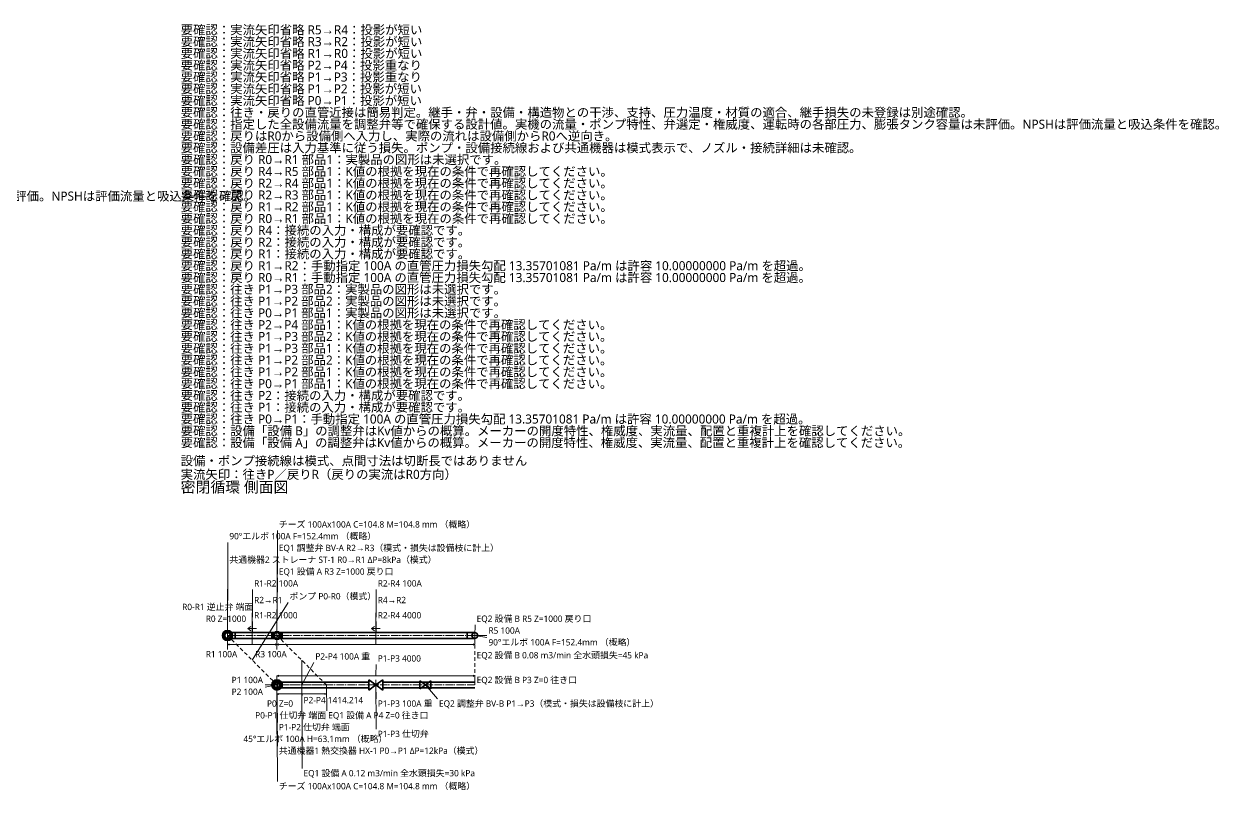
# Model space of a CAD drawing. Header units: millimetres. Extents: x 0 to 60887, y 45 to 15542.
# Drawn here: x 36722 to 60887, y 45 to 15542 of the extents above; entities that cross this region are included whole.
import ezdxf

# ---------------------------------------------------------------- set-up
doc = ezdxf.new("R2010")
doc.units = ezdxf.units.MM
doc.header["$LTSCALE"] = 12.2328
doc.linetypes.add('CENTER_JIS', pattern=[18, 12, -2.5, 1, -2.5])
doc.linetypes.add('EQUIPMENT_DASH', pattern=[10, 6, -4])
for name, color, linetype, lineweight in [('ANNOTATION', 7, 'CONTINUOUS', 18), ('CENTER', 7, 'CENTER_JIS', 18), ('DEVICE_SYMBOL', 7, 'CONTINUOUS', 35), ('DIMENSIONS', 7, 'CONTINUOUS', 18), ('ELEVATION_LABEL', 7, 'CONTINUOUS', 18), ('EQUIPMENT_LABEL', 7, 'CONTINUOUS', 18), ('EQUIPMENT_LINK', 7, 'EQUIPMENT_DASH', 18), ('FITTINGS', 7, 'CONTINUOUS', 35), ('FLOW_RETURN', 7, 'CONTINUOUS', 18), ('FLOW_TAG', 7, 'CONTINUOUS', 18), ('LABELS', 7, 'CONTINUOUS', 18), ('PIPE_OUTLINE', 7, 'CONTINUOUS', 35), ('PIPE_TAG', 7, 'CONTINUOUS', 18), ('VALVE_LABEL', 7, 'CONTINUOUS', 18), ('VALVE_SYMBOL', 7, 'CONTINUOUS', 35), ('WELD_END', 7, 'CONTINUOUS', 35)]:
    doc.layers.add(name, color=color, linetype=linetype, lineweight=lineweight)
doc.styles.add('JAPANESE', font='YuGothM.ttc')

msp = doc.modelspace()

# ---------------------------------------------------------------- linework, layer by layer
at = {"layer": 'ANNOTATION'}
for p, q in [((41839, 3172), (41847, 5294)), ((40839, 3172), (40847, 5055)), ((41839, 3172), (41847, 4817)), ((40839, 3172), (40847, 4578)), ((41839, 3172), (41847, 4340)), ((41339, 3172), (41347, 4101)), ((43839, 3172), (43847, 4101)), ((41339, 2672), (42062, 3840)), ((41339, 3311), (41347, 3763)), ((43839, 3311), (43847, 3763)), ((40839, 3172), (40839, 3624)), ((40839, 3172), (40839, 3385)), ((41339, 3003), (41347, 3455)), ((43839, 3003), (43847, 3455)), ((45839, 3172), (45847, 3385)), ((40839, 3172), (40839, 2889)), ((41839, 3172), (41839, 2889)), ((45839, 3172), (46085, 3172)), ((45839, 3172), (46085, 3128)), ((42339, 2672), (42347, 481)), ((42339, 2172), (42585, 2624)), ((43839, 2369), (43847, 2582)), ((43839, 2274), (43847, 1276)), ((41839, 2172), (41599, 2172)), ((41839, 2172), (41599, 2128)), ((41839, 2172), (41839, 1651)), ((41839, 2172), (41847, 1412)), ((41839, 2172), (41839, 1173)), ((41839, 2172), (41847, 219)), ((41839, 2172), (41839, 1889)), ((41839, 2172), (41847, 935)), ((42339, 2003), (42347, 1959)), ((42839, 2172), (42847, 1651)), ((43839, 2172), (43847, 1889)), ((44839, 2172), (45085, 1889))]:
    msp.add_line(p, q, dxfattribs=at)
at = {"layer": 'CENTER'}
for p, q in [((40992, 3172), (41734, 3172)), ((41839, 3172), (41734, 3172)), ((41839, 3172), (41944, 3172)), ((41944, 3172), (45687, 3172)), ((41839, 2172), (41944, 2172)), ((41884, 2172), (42839, 2172)), ((41944, 2172), (45839, 2172))]:
    msp.add_line(p, q, dxfattribs=at)
at = {"layer": 'CENTER', "flags": 128}
for points in [[(40839, 3172), (40839, 3172), (40839, 3172), (40839, 3172), (40840, 3172), (40840, 3172), (40840, 3172), (40840, 3172), (40841, 3172), (40841, 3172), (40841, 3172), (40842, 3172), (40842, 3172), (40843, 3172), (40843, 3172), (40844, 3172), (40844, 3172), (40845, 3172), (40846, 3172), (40847, 3172), (40847, 3172), (40848, 3172), (40849, 3172), (40850, 3172), (40851, 3172), (40852, 3172), (40853, 3172), (40854, 3172), (40855, 3172), (40856, 3172), (40857, 3172), (40858, 3172), (40860, 3172), (40861, 3172), (40862, 3172), (40864, 3172), (40865, 3172), (40866, 3172), (40868, 3172), (40869, 3172), (40871, 3172), (40872, 3172), (40874, 3172), (40875, 3172), (40877, 3172), (40879, 3172), (40880, 3172), (40882, 3172), (40884, 3172), (40886, 3172), (40887, 3172), (40889, 3172), (40891, 3172), (40893, 3172), (40895, 3172), (40897, 3172), (40899, 3172), (40901, 3172), (40903, 3172), (40905, 3172), (40907, 3172), (40909, 3172), (40911, 3172), (40913, 3172), (40915, 3172), (40918, 3172), (40920, 3172), (40922, 3172), (40924, 3172), (40927, 3172), (40929, 3172), (40931, 3172), (40933, 3172), (40936, 3172), (40938, 3172), (40940, 3172), (40943, 3172), (40945, 3172), (40947, 3172), (40950, 3172), (40952, 3172), (40955, 3172), (40957, 3172), (40960, 3172), (40962, 3172), (40964, 3172), (40967, 3172), (40969, 3172), (40972, 3172), (40974, 3172), (40977, 3172), (40979, 3172), (40982, 3172), (40984, 3172), (40987, 3172), (40989, 3172), (40992, 3172)], [(45687, 3172), (45689, 3172), (45692, 3172), (45694, 3172), (45697, 3172), (45699, 3172), (45702, 3172), (45704, 3172), (45707, 3172), (45709, 3172), (45712, 3172), (45714, 3172), (45717, 3172), (45719, 3172), (45721, 3172), (45724, 3172), (45726, 3172), (45729, 3172), (45731, 3172), (45733, 3172), (45736, 3172), (45738, 3172), (45741, 3172), (45743, 3172), (45745, 3172), (45747, 3172), (45750, 3172), (45752, 3172), (45754, 3172), (45757, 3172), (45759, 3172), (45761, 3172), (45763, 3172), (45765, 3172), (45767, 3172), (45769, 3172), (45772, 3172), (45774, 3172), (45776, 3172), (45778, 3172), (45780, 3172), (45782, 3172), (45784, 3172), (45785, 3172), (45787, 3172), (45789, 3172), (45791, 3172), (45793, 3172), (45795, 3172), (45796, 3172), (45798, 3172), (45800, 3172), (45801, 3172), (45803, 3172), (45805, 3172), (45806, 3172), (45808, 3172), (45809, 3172), (45811, 3172), (45812, 3172), (45814, 3172), (45815, 3172), (45816, 3172), (45818, 3172), (45819, 3172), (45820, 3172), (45821, 3172), (45822, 3172), (45824, 3172), (45825, 3172), (45826, 3172), (45827, 3172), (45828, 3172), (45829, 3172), (45830, 3172), (45830, 3172), (45831, 3172), (45832, 3172), (45833, 3172), (45833, 3172), (45834, 3172), (45835, 3172), (45835, 3172), (45836, 3172), (45836, 3172), (45837, 3172), (45837, 3172), (45838, 3172), (45838, 3172), (45838, 3172), (45839, 3172), (45839, 3172), (45839, 3172), (45839, 3172), (45839, 3172), (45839, 3172), (45839, 3172)], [(41839, 2172), (41839, 2172), (41839, 2172), (41839, 2172), (41839, 2172), (41839, 2172), (41839, 2172), (41840, 2172), (41840, 2172), (41840, 2172), (41840, 2172), (41840, 2172), (41840, 2172), (41840, 2172), (41840, 2172), (41840, 2172), (41841, 2172), (41841, 2172), (41841, 2172), (41841, 2172), (41841, 2172), (41842, 2172), (41842, 2172), (41842, 2172), (41842, 2172), (41842, 2172), (41843, 2172), (41843, 2172), (41843, 2172), (41844, 2172), (41844, 2172), (41844, 2172), (41844, 2172), (41845, 2172), (41845, 2172), (41845, 2172), (41846, 2172), (41846, 2172), (41847, 2172), (41847, 2172), (41847, 2172), (41848, 2172), (41848, 2172), (41849, 2172), (41849, 2172), (41849, 2172), (41850, 2172), (41850, 2172), (41851, 2172), (41851, 2172), (41852, 2172), (41852, 2172), (41853, 2172), (41853, 2172), (41854, 2172), (41854, 2172), (41855, 2172), (41856, 2172), (41856, 2172), (41857, 2172), (41857, 2172), (41858, 2172), (41858, 2172), (41859, 2172), (41860, 2172), (41860, 2172), (41861, 2172), (41862, 2172), (41862, 2172), (41863, 2172), (41864, 2172), (41864, 2172), (41865, 2172), (41866, 2172), (41866, 2172), (41867, 2172), (41868, 2172), (41869, 2172), (41869, 2172), (41870, 2172), (41871, 2172), (41872, 2172), (41872, 2172), (41873, 2172), (41874, 2172), (41875, 2172), (41875, 2172), (41876, 2172), (41877, 2172), (41878, 2172), (41879, 2172), (41880, 2172), (41880, 2172), (41881, 2172), (41882, 2172), (41883, 2172), (41884, 2172)]]:
    msp.add_lwpolyline(points, dxfattribs=at)
at = {"layer": 'DEVICE_SYMBOL'}
for centre in [(40839, 3172), (41839, 2172)]:
    msp.add_circle(centre, 85.7, dxfattribs=at)
at = {"layer": 'DIMENSIONS'}
for p, q in [((40839, 3172), (40839, 2989)), ((41839, 3172), (41839, 2989)), ((41839, 3172), (41839, 2989)), ((45839, 3172), (45839, 2989)), ((40839, 2989), (40874, 3001)), ((40839, 2989), (41839, 2989)), ((40839, 2989), (40874, 2976)), ((41839, 2989), (41804, 3001)), ((41839, 2989), (41804, 2976)), ((41839, 2989), (41874, 3001)), ((41839, 2989), (45839, 2989)), ((41839, 2989), (41874, 2976)), ((45839, 2989), (45804, 3001)), ((45839, 2989), (45804, 2976)), ((41839, 2355), (41874, 2367)), ((41839, 2172), (41839, 2355)), ((41839, 2355), (45839, 2355)), ((41839, 2355), (41874, 2342)), ((45839, 2355), (45804, 2367)), ((45839, 2355), (45804, 2342)), ((45839, 2172), (45839, 2355)), ((41839, 2172), (41839, 1989)), ((41839, 1989), (41874, 2001)), ((41839, 1989), (42839, 1989)), ((41839, 1989), (41874, 1976)), ((42839, 1989), (42804, 2001)), ((42839, 1989), (42804, 1976)), ((42839, 2172), (42839, 1989))]:
    msp.add_line(p, q, dxfattribs=at)
at = {"layer": 'EQUIPMENT_LINK'}
for p, q in [((41839, 2172), (40839, 3172)), ((42839, 2172), (41839, 3172)), ((45839, 2172), (45839, 3172))]:
    msp.add_line(p, q, dxfattribs=at)
at = {"layer": 'FITTINGS'}
for p, q in [((40839, 3229), (40839, 3229)), ((40839, 3229), (40839, 3229)), ((40839, 3229), (40839, 3229)), ((40839, 3229), (40840, 3229)), ((40840, 3229), (40840, 3229)), ((40840, 3229), (40840, 3229)), ((40840, 3229), (40840, 3229)), ((40840, 3229), (40841, 3229)), ((40841, 3229), (40841, 3229)), ((40841, 3229), (40841, 3229)), ((40841, 3229), (40842, 3229)), ((40842, 3229), (40842, 3229)), ((40842, 3229), (40843, 3229)), ((40843, 3229), (40843, 3229)), ((40843, 3229), (40844, 3229)), ((40844, 3229), (40844, 3229)), ((40844, 3229), (40845, 3229)), ((40845, 3229), (40846, 3229)), ((40846, 3229), (40847, 3229)), ((40847, 3229), (40847, 3229)), ((40847, 3229), (40848, 3229)), ((40848, 3229), (40849, 3229)), ((40849, 3229), (40850, 3229)), ((40850, 3229), (40851, 3229)), ((40851, 3229), (40852, 3229)), ((40852, 3229), (40853, 3229)), ((40853, 3229), (40854, 3229)), ((40854, 3229), (40855, 3229)), ((40855, 3229), (40856, 3229)), ((40856, 3229), (40857, 3229)), ((40857, 3229), (40858, 3229)), ((40858, 3229), (40860, 3229)), ((40860, 3229), (40861, 3229)), ((40861, 3229), (40862, 3229)), ((40862, 3229), (40864, 3229)), ((40864, 3229), (40865, 3229)), ((40865, 3229), (40866, 3229)), ((40866, 3229), (40868, 3229)), ((40868, 3229), (40869, 3229)), ((40869, 3229), (40871, 3229)), ((40871, 3229), (40872, 3229)), ((40872, 3229), (40874, 3229)), ((40874, 3229), (40875, 3229)), ((40875, 3229), (40877, 3229)), ((40877, 3229), (40879, 3229)), ((40879, 3229), (40880, 3229)), ((40880, 3229), (40882, 3229)), ((40882, 3229), (40884, 3229)), ((40884, 3229), (40886, 3229)), ((40886, 3229), (40887, 3229)), ((40887, 3229), (40889, 3229)), ((40889, 3229), (40891, 3229)), ((40891, 3229), (40893, 3229)), ((40893, 3229), (40895, 3229)), ((40895, 3229), (40897, 3229)), ((40897, 3229), (40899, 3229)), ((40899, 3229), (40901, 3229)), ((40901, 3229), (40903, 3229)), ((40903, 3229), (40905, 3229)), ((40905, 3229), (40907, 3229)), ((40907, 3229), (40909, 3229)), ((40909, 3229), (40911, 3229)), ((40911, 3229), (40913, 3229)), ((40913, 3229), (40915, 3229)), ((40915, 3229), (40918, 3229)), ((40918, 3229), (40920, 3229)), ((40920, 3229), (40922, 3229)), ((40922, 3229), (40924, 3229)), ((40924, 3229), (40927, 3229)), ((40927, 3229), (40929, 3229)), ((40929, 3229), (40931, 3229)), ((40931, 3229), (40933, 3229)), ((40933, 3229), (40936, 3229)), ((40936, 3229), (40938, 3229)), ((40938, 3229), (40940, 3229)), ((40940, 3229), (40943, 3229)), ((40943, 3229), (40945, 3229)), ((40945, 3229), (40947, 3229)), ((40947, 3229), (40950, 3229)), ((40950, 3229), (40952, 3229)), ((40952, 3229), (40955, 3229)), ((40955, 3229), (40957, 3229)), ((40957, 3229), (40960, 3229)), ((40960, 3229), (40962, 3229)), ((40962, 3229), (40964, 3229)), ((40964, 3229), (40967, 3229)), ((40967, 3229), (40969, 3229)), ((40969, 3229), (40972, 3229)), ((40972, 3229), (40974, 3229)), ((40974, 3229), (40977, 3229)), ((40977, 3229), (40979, 3229)), ((40979, 3229), (40982, 3229)), ((40982, 3229), (40984, 3229)), ((40984, 3229), (40987, 3229)), ((40987, 3229), (40989, 3229)), ((40989, 3229), (40992, 3229)), ((41839, 3229), (41734, 3229)), ((41839, 3229), (41944, 3229)), ((45687, 3229), (45689, 3229)), ((45689, 3229), (45692, 3229)), ((45692, 3229), (45694, 3229)), ((45694, 3229), (45697, 3229)), ((45697, 3229), (45699, 3229)), ((45699, 3229), (45702, 3229)), ((45702, 3229), (45704, 3229)), ((45704, 3229), (45707, 3229)), ((45707, 3229), (45709, 3229)), ((45709, 3229), (45712, 3229)), ((45712, 3229), (45714, 3229)), ((45714, 3229), (45717, 3229)), ((45717, 3229), (45719, 3229)), ((45719, 3229), (45721, 3229)), ((45721, 3229), (45724, 3229)), ((45724, 3229), (45726, 3229)), ((45726, 3229), (45729, 3229)), ((45729, 3229), (45731, 3229)), ((45731, 3229), (45733, 3229)), ((45733, 3229), (45736, 3229)), ((45736, 3229), (45738, 3229)), ((45738, 3229), (45741, 3229)), ((45741, 3229), (45743, 3229)), ((45743, 3229), (45745, 3229)), ((45745, 3229), (45747, 3229)), ((45747, 3229), (45750, 3229)), ((45750, 3229), (45752, 3229)), ((45752, 3229), (45754, 3229)), ((45754, 3229), (45757, 3229)), ((45757, 3229), (45759, 3229)), ((45759, 3229), (45761, 3229)), ((45761, 3229), (45763, 3229)), ((45763, 3229), (45765, 3229)), ((45765, 3229), (45767, 3229)), ((45767, 3229), (45769, 3229)), ((45769, 3229), (45772, 3229)), ((45772, 3229), (45774, 3229)), ((45774, 3229), (45776, 3229)), ((45776, 3229), (45778, 3229)), ((45778, 3229), (45780, 3229)), ((45780, 3229), (45782, 3229)), ((45782, 3229), (45784, 3229)), ((45784, 3229), (45785, 3229)), ((45785, 3229), (45787, 3229)), ((45787, 3229), (45789, 3229)), ((45789, 3229), (45791, 3229)), ((45791, 3229), (45793, 3229)), ((45793, 3229), (45795, 3229)), ((45795, 3229), (45796, 3229)), ((45796, 3229), (45798, 3229)), ((45798, 3229), (45800, 3229)), ((45800, 3229), (45801, 3229)), ((45801, 3229), (45803, 3229)), ((45803, 3229), (45805, 3229)), ((45805, 3229), (45806, 3229)), ((45806, 3229), (45808, 3229)), ((45808, 3229), (45809, 3229)), ((45809, 3229), (45811, 3229)), ((45811, 3229), (45812, 3229)), ((45812, 3229), (45814, 3229)), ((45814, 3229), (45815, 3229)), ((45815, 3229), (45816, 3229)), ((45816, 3229), (45818, 3229)), ((45818, 3229), (45819, 3229)), ((45819, 3229), (45820, 3229)), ((45820, 3229), (45821, 3229)), ((45821, 3229), (45822, 3229)), ((45822, 3229), (45824, 3229)), ((45824, 3229), (45825, 3229)), ((45825, 3229), (45826, 3229)), ((45826, 3229), (45827, 3229)), ((45827, 3229), (45828, 3229)), ((45828, 3229), (45829, 3229)), ((45829, 3229), (45830, 3229)), ((45830, 3229), (45830, 3229)), ((45830, 3229), (45831, 3229)), ((45831, 3229), (45832, 3229)), ((45832, 3229), (45833, 3229)), ((45833, 3229), (45833, 3229)), ((45833, 3229), (45834, 3229)), ((45834, 3229), (45835, 3229)), ((45835, 3229), (45835, 3229)), ((45835, 3229), (45836, 3229)), ((45836, 3229), (45836, 3229)), ((45836, 3229), (45837, 3229)), ((45837, 3229), (45837, 3229)), ((45837, 3229), (45838, 3229)), ((45838, 3229), (45838, 3229)), ((45838, 3229), (45838, 3229)), ((45838, 3229), (45839, 3229)), ((45839, 3229), (45839, 3229)), ((45839, 3229), (45839, 3229)), ((45839, 3229), (45839, 3229)), ((45839, 3229), (45839, 3229)), ((45839, 3229), (45839, 3229)), ((45839, 3229), (45839, 3229)), ((40839, 3114), (40839, 3114)), ((40839, 3114), (40839, 3114)), ((40839, 3114), (40839, 3114)), ((40839, 3114), (40840, 3114)), ((40840, 3114), (40840, 3114)), ((40840, 3114), (40840, 3114)), ((40840, 3114), (40840, 3114)), ((40840, 3114), (40841, 3114)), ((40841, 3114), (40841, 3114)), ((40841, 3114), (40841, 3114)), ((40841, 3114), (40842, 3114)), ((40842, 3114), (40842, 3114)), ((40842, 3114), (40843, 3114)), ((40843, 3114), (40843, 3114)), ((40843, 3114), (40844, 3114)), ((40844, 3114), (40844, 3114)), ((40844, 3114), (40845, 3114)), ((40845, 3114), (40846, 3114)), ((40846, 3114), (40847, 3114)), ((40847, 3114), (40847, 3114)), ((40847, 3114), (40848, 3114)), ((40848, 3114), (40849, 3114)), ((40849, 3114), (40850, 3114)), ((40850, 3114), (40851, 3114)), ((40851, 3114), (40852, 3114)), ((40852, 3114), (40853, 3114)), ((40853, 3114), (40854, 3114)), ((40854, 3114), (40855, 3114)), ((40855, 3114), (40856, 3114)), ((40856, 3114), (40857, 3114)), ((40857, 3114), (40858, 3114)), ((40858, 3114), (40860, 3114)), ((40860, 3114), (40861, 3114)), ((40861, 3114), (40862, 3114)), ((40862, 3114), (40864, 3114)), ((40864, 3114), (40865, 3114)), ((40865, 3114), (40866, 3114)), ((40866, 3114), (40868, 3114)), ((40868, 3114), (40869, 3114)), ((40869, 3114), (40871, 3114)), ((40871, 3114), (40872, 3114)), ((40872, 3114), (40874, 3114)), ((40874, 3114), (40875, 3114)), ((40875, 3114), (40877, 3114)), ((40877, 3114), (40879, 3114)), ((40879, 3114), (40880, 3114)), ((40880, 3114), (40882, 3114)), ((40882, 3114), (40884, 3114)), ((40884, 3114), (40886, 3114)), ((40886, 3114), (40887, 3114)), ((40887, 3114), (40889, 3114)), ((40889, 3114), (40891, 3114)), ((40891, 3114), (40893, 3114)), ((40893, 3114), (40895, 3114)), ((40895, 3114), (40897, 3114)), ((40897, 3114), (40899, 3114)), ((40899, 3114), (40901, 3114)), ((40901, 3114), (40903, 3114)), ((40903, 3114), (40905, 3114)), ((40905, 3114), (40907, 3114)), ((40907, 3114), (40909, 3114)), ((40909, 3114), (40911, 3114)), ((40911, 3114), (40913, 3114)), ((40913, 3114), (40915, 3114)), ((40915, 3114), (40918, 3114)), ((40918, 3114), (40920, 3114)), ((40920, 3114), (40922, 3114)), ((40922, 3114), (40924, 3114)), ((40924, 3114), (40927, 3114)), ((40927, 3114), (40929, 3114)), ((40929, 3114), (40931, 3114)), ((40931, 3114), (40933, 3114)), ((40933, 3114), (40936, 3114)), ((40936, 3114), (40938, 3114)), ((40938, 3114), (40940, 3114)), ((40940, 3114), (40943, 3114)), ((40943, 3114), (40945, 3114)), ((40945, 3114), (40947, 3114)), ((40947, 3114), (40950, 3114)), ((40950, 3114), (40952, 3114)), ((40952, 3114), (40955, 3114)), ((40955, 3114), (40957, 3114)), ((40957, 3114), (40960, 3114)), ((40960, 3114), (40962, 3114)), ((40962, 3114), (40964, 3114)), ((40964, 3114), (40967, 3114)), ((40967, 3114), (40969, 3114)), ((40969, 3114), (40972, 3114)), ((40972, 3114), (40974, 3114)), ((40974, 3114), (40977, 3114)), ((40977, 3114), (40979, 3114)), ((40979, 3114), (40982, 3114)), ((40982, 3114), (40984, 3114)), ((40984, 3114), (40987, 3114)), ((40987, 3114), (40989, 3114)), ((40989, 3114), (40992, 3114)), ((41839, 3114), (41734, 3114)), ((41839, 3114), (41944, 3114)), ((45687, 3114), (45689, 3114)), ((45689, 3114), (45692, 3114)), ((45692, 3114), (45694, 3114)), ((45694, 3114), (45697, 3114)), ((45697, 3114), (45699, 3114)), ((45699, 3114), (45702, 3114)), ((45702, 3114), (45704, 3114)), ((45704, 3114), (45707, 3114)), ((45707, 3114), (45709, 3114)), ((45709, 3114), (45712, 3114)), ((45712, 3114), (45714, 3114)), ((45714, 3114), (45717, 3114)), ((45717, 3114), (45719, 3114)), ((45719, 3114), (45721, 3114)), ((45721, 3114), (45724, 3114)), ((45724, 3114), (45726, 3114)), ((45726, 3114), (45729, 3114)), ((45729, 3114), (45731, 3114)), ((45731, 3114), (45733, 3114)), ((45733, 3114), (45736, 3114)), ((45736, 3114), (45738, 3114)), ((45738, 3114), (45741, 3114)), ((45741, 3114), (45743, 3114)), ((45743, 3114), (45745, 3114)), ((45745, 3114), (45747, 3114)), ((45747, 3114), (45750, 3114)), ((45750, 3114), (45752, 3114)), ((45752, 3114), (45754, 3114)), ((45754, 3114), (45757, 3114)), ((45757, 3114), (45759, 3114)), ((45759, 3114), (45761, 3114)), ((45761, 3114), (45763, 3114)), ((45763, 3114), (45765, 3114)), ((45765, 3114), (45767, 3114)), ((45767, 3114), (45769, 3114)), ((45769, 3114), (45772, 3114)), ((45772, 3114), (45774, 3114)), ((45774, 3114), (45776, 3114)), ((45776, 3114), (45778, 3114)), ((45778, 3114), (45780, 3114)), ((45780, 3114), (45782, 3114)), ((45782, 3114), (45784, 3114)), ((45784, 3114), (45785, 3114)), ((45785, 3114), (45787, 3114)), ((45787, 3114), (45789, 3114)), ((45789, 3114), (45791, 3114)), ((45791, 3114), (45793, 3114)), ((45793, 3114), (45795, 3114)), ((45795, 3114), (45796, 3114)), ((45796, 3114), (45798, 3114)), ((45798, 3114), (45800, 3114)), ((45800, 3114), (45801, 3114)), ((45801, 3114), (45803, 3114)), ((45803, 3114), (45805, 3114)), ((45805, 3114), (45806, 3114)), ((45806, 3114), (45808, 3114)), ((45808, 3114), (45809, 3114)), ((45809, 3114), (45811, 3114)), ((45811, 3114), (45812, 3114)), ((45812, 3114), (45814, 3114)), ((45814, 3114), (45815, 3114)), ((45815, 3114), (45816, 3114)), ((45816, 3114), (45818, 3114)), ((45818, 3114), (45819, 3114)), ((45819, 3114), (45820, 3114)), ((45820, 3114), (45821, 3114)), ((45821, 3114), (45822, 3114)), ((45822, 3114), (45824, 3114)), ((45824, 3114), (45825, 3114)), ((45825, 3114), (45826, 3114)), ((45826, 3114), (45827, 3114)), ((45827, 3114), (45828, 3114)), ((45828, 3114), (45829, 3114)), ((45829, 3114), (45830, 3114)), ((45830, 3114), (45830, 3114)), ((45830, 3114), (45831, 3114)), ((45831, 3114), (45832, 3114)), ((45832, 3114), (45833, 3114)), ((45833, 3114), (45833, 3114)), ((45833, 3114), (45834, 3114)), ((45834, 3114), (45835, 3114)), ((45835, 3114), (45835, 3114)), ((45835, 3114), (45836, 3114)), ((45836, 3114), (45836, 3114)), ((45836, 3114), (45837, 3114)), ((45837, 3114), (45837, 3114)), ((45837, 3114), (45838, 3114)), ((45838, 3114), (45838, 3114)), ((45838, 3114), (45838, 3114)), ((45838, 3114), (45839, 3114)), ((45839, 3114), (45839, 3114)), ((45839, 3114), (45839, 3114)), ((45839, 3114), (45839, 3114)), ((45839, 3114), (45839, 3114)), ((45839, 3114), (45839, 3114)), ((45839, 3114), (45839, 3114)), ((41783, 2179), (41782, 2175)), ((41782, 2175), (41782, 2172)), ((41784, 2186), (41783, 2183)), ((41783, 2183), (41783, 2179)), ((41785, 2190), (41784, 2186)), ((41786, 2193), (41785, 2190)), ((41788, 2197), (41786, 2193)), ((41790, 2200), (41788, 2197)), ((41792, 2203), (41790, 2200)), ((41794, 2206), (41792, 2203)), ((41796, 2209), (41794, 2206)), ((41799, 2212), (41796, 2209)), ((41802, 2215), (41799, 2212)), ((41804, 2217), (41802, 2215)), ((41808, 2219), (41804, 2217)), ((41811, 2221), (41808, 2219)), ((41814, 2223), (41811, 2221)), ((41817, 2224), (41814, 2223)), ((41821, 2226), (41817, 2224)), ((41824, 2227), (41821, 2226)), ((41828, 2228), (41824, 2227)), ((41832, 2228), (41828, 2228)), ((41836, 2229), (41832, 2228)), ((41839, 2229), (41836, 2229)), ((41839, 2229), (41839, 2229)), ((41839, 2229), (41839, 2229)), ((41839, 2229), (41839, 2229)), ((41839, 2229), (41839, 2229)), ((41839, 2229), (41839, 2229)), ((41839, 2229), (41839, 2229)), ((41839, 2229), (41840, 2229)), ((41839, 2229), (41944, 2229)), ((41840, 2229), (41840, 2229)), ((41840, 2229), (41840, 2229)), ((41840, 2229), (41840, 2229)), ((41840, 2229), (41840, 2229)), ((41840, 2229), (41840, 2229)), ((41840, 2229), (41840, 2229)), ((41840, 2229), (41840, 2229)), ((41840, 2229), (41840, 2229)), ((41840, 2229), (41841, 2229)), ((41841, 2229), (41841, 2229)), ((41841, 2229), (41841, 2229)), ((41841, 2229), (41841, 2229)), ((41841, 2229), (41841, 2229)), ((41841, 2229), (41842, 2229)), ((41842, 2229), (41842, 2229)), ((41842, 2229), (41842, 2229)), ((41842, 2229), (41842, 2229)), ((41842, 2229), (41842, 2229)), ((41842, 2229), (41843, 2229)), ((41843, 2229), (41843, 2229)), ((41843, 2229), (41843, 2229)), ((41843, 2229), (41844, 2229)), ((41844, 2229), (41844, 2229)), ((41844, 2229), (41844, 2229)), ((41844, 2229), (41844, 2229)), ((41844, 2229), (41845, 2229)), ((41845, 2229), (41845, 2229)), ((41845, 2229), (41845, 2229)), ((41845, 2229), (41846, 2229)), ((41846, 2229), (41846, 2229)), ((41846, 2229), (41847, 2229)), ((41847, 2229), (41847, 2229)), ((41847, 2229), (41847, 2229)), ((41847, 2229), (41848, 2229)), ((41848, 2229), (41848, 2229)), ((41848, 2229), (41849, 2229)), ((41849, 2229), (41849, 2229)), ((41849, 2229), (41849, 2229)), ((41849, 2229), (41850, 2229)), ((41850, 2229), (41850, 2229)), ((41850, 2229), (41851, 2229)), ((41851, 2229), (41851, 2229)), ((41851, 2229), (41852, 2229)), ((41852, 2229), (41852, 2229)), ((41852, 2229), (41853, 2229)), ((41853, 2229), (41853, 2229)), ((41853, 2229), (41854, 2229)), ((41854, 2229), (41854, 2229)), ((41854, 2229), (41855, 2229)), ((41855, 2229), (41856, 2229)), ((41856, 2229), (41856, 2229)), ((41856, 2229), (41857, 2229)), ((41857, 2229), (41857, 2229)), ((41857, 2229), (41858, 2229)), ((41858, 2229), (41858, 2229)), ((41858, 2229), (41859, 2229)), ((41859, 2229), (41860, 2229)), ((41860, 2229), (41860, 2229)), ((41860, 2229), (41861, 2229)), ((41861, 2229), (41862, 2229)), ((41862, 2229), (41862, 2229)), ((41862, 2229), (41863, 2229)), ((41863, 2229), (41864, 2229)), ((41864, 2229), (41864, 2229)), ((41864, 2229), (41865, 2229)), ((41865, 2229), (41866, 2229)), ((41866, 2229), (41866, 2229)), ((41866, 2229), (41867, 2229)), ((41867, 2229), (41868, 2229)), ((41868, 2229), (41869, 2229)), ((41869, 2229), (41869, 2229)), ((41869, 2229), (41870, 2229)), ((41870, 2229), (41871, 2229)), ((41871, 2229), (41872, 2229)), ((41872, 2229), (41872, 2229)), ((41872, 2229), (41873, 2229)), ((41873, 2229), (41874, 2229)), ((41874, 2229), (41875, 2229)), ((41875, 2229), (41875, 2229)), ((41875, 2229), (41876, 2229)), ((41876, 2229), (41877, 2229)), ((41877, 2229), (41878, 2229)), ((41878, 2229), (41879, 2229)), ((41879, 2229), (41880, 2229)), ((41880, 2229), (41880, 2229)), ((41880, 2229), (41881, 2229)), ((41881, 2229), (41882, 2229)), ((41882, 2229), (41883, 2229)), ((41883, 2229), (41884, 2229)), ((41782, 2172), (41782, 2168)), ((41782, 2168), (41783, 2164)), ((41783, 2164), (41783, 2160)), ((41783, 2160), (41784, 2157)), ((41784, 2157), (41785, 2153)), ((41785, 2153), (41786, 2150)), ((41786, 2150), (41788, 2146)), ((41788, 2146), (41790, 2143)), ((41790, 2143), (41792, 2140)), ((41792, 2140), (41794, 2137)), ((41794, 2137), (41796, 2134)), ((41796, 2134), (41799, 2131)), ((41799, 2131), (41802, 2129)), ((41802, 2129), (41804, 2126)), ((41804, 2126), (41808, 2124)), ((41808, 2124), (41811, 2122)), ((41811, 2122), (41814, 2120)), ((41814, 2120), (41817, 2119)), ((41817, 2119), (41821, 2118)), ((41821, 2118), (41824, 2116)), ((41824, 2116), (41828, 2116)), ((41828, 2116), (41832, 2115)), ((41832, 2115), (41836, 2115)), ((41836, 2115), (41839, 2114)), ((41839, 2114), (41839, 2114)), ((41839, 2114), (41839, 2114)), ((41839, 2114), (41839, 2114)), ((41839, 2114), (41839, 2114)), ((41839, 2114), (41839, 2114)), ((41839, 2114), (41839, 2114)), ((41839, 2114), (41840, 2114)), ((41839, 2114), (41944, 2114)), ((41840, 2114), (41840, 2114)), ((41840, 2114), (41840, 2114)), ((41840, 2114), (41840, 2114)), ((41840, 2114), (41840, 2114)), ((41840, 2114), (41840, 2114)), ((41840, 2114), (41840, 2114)), ((41840, 2114), (41840, 2114)), ((41840, 2114), (41840, 2114)), ((41840, 2114), (41841, 2114)), ((41841, 2114), (41841, 2114)), ((41841, 2114), (41841, 2114)), ((41841, 2114), (41841, 2114)), ((41841, 2114), (41841, 2114)), ((41841, 2114), (41842, 2114)), ((41842, 2114), (41842, 2114)), ((41842, 2114), (41842, 2114)), ((41842, 2114), (41842, 2114)), ((41842, 2114), (41842, 2114)), ((41842, 2114), (41843, 2114)), ((41843, 2114), (41843, 2114)), ((41843, 2114), (41843, 2114)), ((41843, 2114), (41844, 2114)), ((41844, 2114), (41844, 2114)), ((41844, 2114), (41844, 2114)), ((41844, 2114), (41844, 2114)), ((41844, 2114), (41845, 2114)), ((41845, 2114), (41845, 2114)), ((41845, 2114), (41845, 2114)), ((41845, 2114), (41846, 2114)), ((41846, 2114), (41846, 2114)), ((41846, 2114), (41847, 2114)), ((41847, 2114), (41847, 2114)), ((41847, 2114), (41847, 2114)), ((41847, 2114), (41848, 2114)), ((41848, 2114), (41848, 2114)), ((41848, 2114), (41849, 2114)), ((41849, 2114), (41849, 2114)), ((41849, 2114), (41849, 2114)), ((41849, 2114), (41850, 2114)), ((41850, 2114), (41850, 2114)), ((41850, 2114), (41851, 2114)), ((41851, 2114), (41851, 2114)), ((41851, 2114), (41852, 2114)), ((41852, 2114), (41852, 2114)), ((41852, 2114), (41853, 2114)), ((41853, 2114), (41853, 2114)), ((41853, 2114), (41854, 2114)), ((41854, 2114), (41854, 2114)), ((41854, 2114), (41855, 2114)), ((41855, 2114), (41856, 2114)), ((41856, 2114), (41856, 2114)), ((41856, 2114), (41857, 2114)), ((41857, 2114), (41857, 2114)), ((41857, 2114), (41858, 2114)), ((41858, 2114), (41858, 2114)), ((41858, 2114), (41859, 2114)), ((41859, 2114), (41860, 2114)), ((41860, 2114), (41860, 2114)), ((41860, 2114), (41861, 2114)), ((41861, 2114), (41862, 2114)), ((41862, 2114), (41862, 2114)), ((41862, 2114), (41863, 2114)), ((41863, 2114), (41864, 2114)), ((41864, 2114), (41864, 2114)), ((41864, 2114), (41865, 2114)), ((41865, 2114), (41866, 2114)), ((41866, 2114), (41866, 2114)), ((41866, 2114), (41867, 2114)), ((41867, 2114), (41868, 2114)), ((41868, 2114), (41869, 2114)), ((41869, 2114), (41869, 2114)), ((41869, 2114), (41870, 2114)), ((41870, 2114), (41871, 2114)), ((41871, 2114), (41872, 2114)), ((41872, 2114), (41872, 2114)), ((41872, 2114), (41873, 2114)), ((41873, 2114), (41874, 2114)), ((41874, 2114), (41875, 2114)), ((41875, 2114), (41875, 2114)), ((41875, 2114), (41876, 2114)), ((41876, 2114), (41877, 2114)), ((41877, 2114), (41878, 2114)), ((41878, 2114), (41879, 2114)), ((41879, 2114), (41880, 2114)), ((41880, 2114), (41880, 2114)), ((41880, 2114), (41881, 2114)), ((41881, 2114), (41882, 2114)), ((41882, 2114), (41883, 2114)), ((41883, 2114), (41884, 2114))]:
    msp.add_line(p, q, dxfattribs=at)
at = {"layer": 'FLOW_RETURN'}
for p, q in [((41252, 3311), (41313, 3353)), ((41427, 3311), (41252, 3311)), ((41252, 3311), (41313, 3269)), ((43752, 3311), (43813, 3353)), ((43927, 3311), (43752, 3311)), ((43752, 3311), (43813, 3269))]:
    msp.add_line(p, q, dxfattribs=at)
at = {"layer": 'PIPE_OUTLINE'}
for p, q in [((40992, 3229), (41734, 3229)), ((41944, 3229), (45687, 3229)), ((40992, 3114), (41734, 3114)), ((41944, 3114), (45687, 3114)), ((41884, 2229), (42839, 2229)), ((41944, 2229), (43696, 2229)), ((43982, 2229), (45839, 2229)), ((41884, 2114), (42839, 2114)), ((41944, 2114), (43696, 2114)), ((43982, 2114), (45839, 2114))]:
    msp.add_line(p, q, dxfattribs=at)
for centre in [(40839, 3172), (41839, 3172), (45839, 3172), (41839, 2172), (41839, 2172)]:
    msp.add_circle(centre, 57.1, dxfattribs=at)
at = {"layer": 'VALVE_SYMBOL'}
for p, q in [((43696, 2069), (43696, 2274)), ((43696, 2274), (43839, 2172)), ((43982, 2274), (43839, 2172)), ((43982, 2069), (43982, 2274)), ((44729, 2092), (44729, 2252)), ((44729, 2252), (44839, 2172)), ((44949, 2252), (44839, 2172)), ((44949, 2092), (44949, 2252)), ((43839, 2172), (43696, 2069)), ((43839, 2172), (43982, 2069)), ((44839, 2172), (44729, 2092)), ((44839, 2172), (44949, 2092))]:
    msp.add_line(p, q, dxfattribs=at)
for centre, radius in [((40839, 3172), 103), ((41839, 3172), 80), ((41839, 2172), 103), ((41839, 2172), 103)]:
    msp.add_circle(centre, radius, dxfattribs=at)
at = {"layer": 'WELD_END'}
for p, q in [((40783, 3179), (40782, 3172)), ((40782, 3172), (40783, 3164)), ((40784, 3186), (40783, 3179)), ((40783, 3164), (40784, 3157)), ((40786, 3193), (40784, 3186)), ((40784, 3157), (40786, 3150)), ((40790, 3200), (40786, 3193)), ((40786, 3150), (40790, 3143)), ((40794, 3206), (40790, 3200)), ((40790, 3143), (40794, 3137)), ((40799, 3212), (40794, 3206)), ((40804, 3217), (40799, 3212)), ((40811, 3221), (40804, 3217)), ((40817, 3224), (40811, 3221)), ((40824, 3227), (40817, 3224)), ((40832, 3228), (40824, 3227)), ((40839, 3229), (40832, 3228)), ((40847, 3228), (40839, 3229)), ((40854, 3227), (40847, 3228)), ((40861, 3224), (40854, 3227)), ((40868, 3221), (40861, 3224)), ((40874, 3217), (40868, 3221)), ((40880, 3212), (40874, 3217)), ((40885, 3206), (40880, 3212)), ((40889, 3200), (40885, 3206)), ((40885, 3137), (40889, 3143)), ((40892, 3193), (40889, 3200)), ((40889, 3143), (40892, 3150)), ((40894, 3186), (40892, 3193)), ((40892, 3150), (40894, 3157)), ((40896, 3179), (40894, 3186)), ((40894, 3157), (40896, 3164)), ((40896, 3172), (40896, 3179)), ((40896, 3164), (40896, 3172)), ((40992, 3114), (40992, 3229)), ((41734, 3114), (41734, 3229)), ((41944, 3114), (41944, 3229)), ((45687, 3114), (45687, 3229)), ((45783, 3179), (45782, 3172)), ((45782, 3172), (45783, 3164)), ((45784, 3186), (45783, 3179)), ((45783, 3164), (45784, 3157)), ((45786, 3193), (45784, 3186)), ((45784, 3157), (45786, 3150)), ((45790, 3200), (45786, 3193)), ((45786, 3150), (45790, 3143)), ((45794, 3206), (45790, 3200)), ((45790, 3143), (45794, 3137)), ((45799, 3212), (45794, 3206)), ((45804, 3217), (45799, 3212)), ((45811, 3221), (45804, 3217)), ((45817, 3224), (45811, 3221)), ((45824, 3227), (45817, 3224)), ((45832, 3228), (45824, 3227)), ((45839, 3229), (45832, 3228)), ((45847, 3228), (45839, 3229)), ((45854, 3227), (45847, 3228)), ((45861, 3224), (45854, 3227)), ((45868, 3221), (45861, 3224)), ((45874, 3217), (45868, 3221)), ((45880, 3212), (45874, 3217)), ((45885, 3206), (45880, 3212)), ((45889, 3200), (45885, 3206)), ((45885, 3137), (45889, 3143)), ((45892, 3193), (45889, 3200)), ((45889, 3143), (45892, 3150)), ((45894, 3186), (45892, 3193)), ((45892, 3150), (45894, 3157)), ((45896, 3179), (45894, 3186)), ((45894, 3157), (45896, 3164)), ((45896, 3172), (45896, 3179)), ((45896, 3164), (45896, 3172)), ((40794, 3137), (40799, 3131)), ((40799, 3131), (40804, 3126)), ((40804, 3126), (40811, 3122)), ((40811, 3122), (40817, 3119)), ((40817, 3119), (40824, 3116)), ((40824, 3116), (40832, 3115)), ((40832, 3115), (40839, 3114)), ((40839, 3114), (40847, 3115)), ((40847, 3115), (40854, 3116)), ((40854, 3116), (40861, 3119)), ((40861, 3119), (40868, 3122)), ((40868, 3122), (40874, 3126)), ((40874, 3126), (40880, 3131)), ((40880, 3131), (40885, 3137)), ((45794, 3137), (45799, 3131)), ((45799, 3131), (45804, 3126)), ((45804, 3126), (45811, 3122)), ((45811, 3122), (45817, 3119)), ((45817, 3119), (45824, 3116)), ((45824, 3116), (45832, 3115)), ((45832, 3115), (45839, 3114)), ((45839, 3114), (45847, 3115)), ((45847, 3115), (45854, 3116)), ((45854, 3116), (45861, 3119)), ((45861, 3119), (45868, 3122)), ((45868, 3122), (45874, 3126)), ((45874, 3126), (45880, 3131)), ((45880, 3131), (45885, 3137)), ((41782, 2172), (41783, 2179)), ((41783, 2179), (41784, 2186)), ((41784, 2186), (41786, 2193)), ((41786, 2193), (41790, 2200)), ((41790, 2200), (41794, 2206)), ((41794, 2206), (41799, 2212)), ((41799, 2212), (41804, 2217)), ((41804, 2217), (41811, 2221)), ((41811, 2221), (41817, 2224)), ((41817, 2224), (41824, 2227)), ((41824, 2227), (41832, 2228)), ((41832, 2228), (41839, 2229)), ((41839, 2229), (41847, 2228)), ((41844, 2179), (41843, 2172)), ((41845, 2186), (41844, 2179)), ((41847, 2193), (41845, 2186)), ((41847, 2228), (41854, 2227)), ((41849, 2200), (41847, 2193)), ((41852, 2206), (41849, 2200)), ((41855, 2212), (41852, 2206)), ((41854, 2227), (41861, 2224)), ((41859, 2217), (41855, 2212)), ((41864, 2221), (41859, 2217)), ((41861, 2224), (41868, 2221)), ((41868, 2224), (41864, 2221)), ((41873, 2227), (41868, 2224)), ((41868, 2221), (41874, 2217)), ((41879, 2228), (41873, 2227)), ((41874, 2217), (41880, 2212)), ((41884, 2229), (41879, 2228)), ((41880, 2212), (41885, 2206)), ((41889, 2228), (41884, 2229)), ((41885, 2206), (41889, 2200)), ((41894, 2227), (41889, 2228)), ((41889, 2200), (41892, 2193)), ((41892, 2193), (41894, 2186)), ((41899, 2224), (41894, 2227)), ((41894, 2186), (41896, 2179)), ((41896, 2179), (41896, 2172)), ((41904, 2221), (41899, 2224)), ((41908, 2217), (41904, 2221)), ((41912, 2212), (41908, 2217)), ((41916, 2206), (41912, 2212)), ((41919, 2200), (41916, 2206)), ((41921, 2193), (41919, 2200)), ((41923, 2186), (41921, 2193)), ((41924, 2179), (41923, 2186)), ((41924, 2172), (41924, 2179)), ((41944, 2114), (41944, 2229)), ((41783, 2164), (41782, 2172)), ((41784, 2157), (41783, 2164)), ((41786, 2150), (41784, 2157)), ((41790, 2143), (41786, 2150)), ((41794, 2137), (41790, 2143)), ((41799, 2131), (41794, 2137)), ((41804, 2126), (41799, 2131)), ((41811, 2122), (41804, 2126)), ((41817, 2119), (41811, 2122)), ((41824, 2116), (41817, 2119)), ((41832, 2115), (41824, 2116)), ((41839, 2114), (41832, 2115)), ((41847, 2115), (41839, 2114)), ((41843, 2172), (41844, 2164)), ((41844, 2164), (41845, 2157)), ((41845, 2157), (41847, 2150)), ((41847, 2150), (41849, 2143)), ((41854, 2116), (41847, 2115)), ((41849, 2143), (41852, 2137)), ((41852, 2137), (41855, 2131)), ((41861, 2119), (41854, 2116)), ((41855, 2131), (41859, 2126)), ((41859, 2126), (41864, 2122)), ((41868, 2122), (41861, 2119)), ((41864, 2122), (41868, 2119)), ((41874, 2126), (41868, 2122)), ((41868, 2119), (41873, 2116)), ((41873, 2116), (41879, 2115)), ((41880, 2131), (41874, 2126)), ((41879, 2115), (41884, 2114)), ((41885, 2137), (41880, 2131)), ((41884, 2114), (41889, 2115)), ((41889, 2143), (41885, 2137)), ((41892, 2150), (41889, 2143)), ((41889, 2115), (41894, 2116)), ((41894, 2157), (41892, 2150)), ((41896, 2164), (41894, 2157)), ((41894, 2116), (41899, 2119)), ((41896, 2172), (41896, 2164)), ((41899, 2119), (41904, 2122)), ((41904, 2122), (41908, 2126)), ((41908, 2126), (41912, 2131)), ((41912, 2131), (41916, 2137)), ((41916, 2137), (41919, 2143)), ((41919, 2143), (41921, 2150)), ((41921, 2150), (41923, 2157)), ((41923, 2157), (41924, 2164)), ((41924, 2164), (41924, 2172))]:
    msp.add_line(p, q, dxfattribs=at)
msp.add_circle((41839, 3172), 57.1, dxfattribs=at)

# ---------------------------------------------------------------- texts
at = {"layer": 'DIMENSIONS', "style": 'JAPANESE'}
for s, height, p in [('R1-R2 1000', 128.4, (41376, 3517)), ('R2-R4 4000', 128.4, (43876, 3517)), ('P1-P3 4000', 128.4, (43876, 2644)), ('P2-P4 1414.214', 128.44, (42376, 1801))]:
    msp.add_text(s, height=height, dxfattribs=at).set_placement(p)
at = {"layer": 'ELEVATION_LABEL', "style": 'JAPANESE'}
for s, height, p in [('EQ1 設備 A R3 Z=1000 戻り口', 128.44, (41876, 4401)), ('R0 Z=1000', 128.4, (40399, 3447)), ('EQ2 設備 B R5 Z=1000 戻り口', 128.44, (45876, 3447)), ('EQ2 設備 B P3 Z=0 往き口', 128.44, (45876, 2208)), ('P0 Z=0', 128.4, (41637, 1731)), ('EQ1 設備 A P4 Z=0 往き口', 128.44, (42876, 1493))]:
    msp.add_text(s, height=height, dxfattribs=at).set_placement(p)
at = {"layer": 'EQUIPMENT_LABEL', "style": 'JAPANESE'}
for s, p in [('EQ1 調整弁 BV-A R2→R3（模式・損失は設備枝に計上）', (41876, 4878)), ('共通機器2 ストレーナ ST-1 R0→R1 ΔP=8kPa（模式）', (40876, 4640)), ('ポンプ P0-R0（模式）', (42092, 3901)), ('EQ2 設備 B 0.08 m3/min 全水頭損失=45 kPa', (45876, 2708)), ('EQ2 調整弁 BV-B P1→P3（模式・損失は設備枝に計上）', (45115, 1731)), ('共通機器1 熱交換器 HX-1 P0→P1 ΔP=12kPa（模式）', (41876, 777)), ('EQ1 設備 A 0.12 m3/min 全水頭損失=30 kPa', (42376, 323))]:
    msp.add_text(s, height=128.44, dxfattribs=at).set_placement(p)
at = {"layer": 'FLOW_TAG', "style": 'JAPANESE'}
for s, p in [('R2→R1', (41376, 3825)), ('R4→R2', (43876, 3825))]:
    msp.add_text(s, height=128.4, dxfattribs=at).set_placement(p)
at = {"layer": 'LABELS', "style": 'JAPANESE'}
for s, height, p in [('要確認：実流矢印省略 R5→R4：投影が短い', 183.49, (39892, 15330)), ('要確認：実流矢印省略 R3→R2：投影が短い', 183.49, (39892, 15091)), ('要確認：実流矢印省略 R1→R0：投影が短い', 183.49, (39892, 14853)), ('要確認：実流矢印省略 P2→P4：投影重なり', 183.49, (39892, 14614)), ('要確認：実流矢印省略 P1→P3：投影重なり', 183.49, (39892, 14376)), ('要確認：実流矢印省略 P1→P2：投影が短い', 183.49, (39892, 14137)), ('要確認：実流矢印省略 P0→P1：投影が短い', 183.49, (39892, 13899)), ('要確認：往き・戻りの直管近接は簡易判定。継手・弁・設備・構造物との干渉、支持、圧力温度・材質の適合、継手損失の未登録は別途確認。', 183.49, (39892, 13660)), ('要確認：指定した全設備流量を調整弁等で確保する設計値。実機の流量・ポンプ特性、弁選定・権威度、運転時の各部圧力、膨張タンク容量は未評価。NPSHは評価流量と吸込条件を確認。', 183.49, (39892, 13421)), ('要確認：戻りはR0から設備側へ入力し、実際の流れは設備側からR0へ逆向き。', 183.49, (39892, 13183)), ('要確認：設備差圧は入力基準に従う損失。ポンプ・設備接続線および共通機器は模式表示で、ノズル・接続詳細は未確認。', 183.49, (39892, 12944)), ('要確認：戻り R0→R1 部品1：実製品の図形は未選択です。', 183.49, (39892, 12706)), ('要確認：戻り R4→R5 部品1：K値の根拠を現在の条件で再確認してください。', 183.49, (39892, 12467)), ('要確認：戻り R2→R4 部品1：K値の根拠を現在の条件で再確認してください。', 183.49, (39892, 12229)), ('要確認：指定した全設備流量を調整弁等で確保する設計値。実機の流量・ポンプ特性、弁選定・権威度、運転時の各部圧力、膨張タンク容量は未評価。NPSHは評価流量と吸込条件を確認。', 183.49, (20259, 11967)), ('要確認：戻り R2→R3 部品1：K値の根拠を現在の条件で再確認してください。', 183.49, (39892, 11990)), ('要確認：戻り R1→R2 部品1：K値の根拠を現在の条件で再確認してください。', 183.49, (39892, 11752)), ('要確認：戻り R0→R1 部品1：K値の根拠を現在の条件で再確認してください。', 183.49, (39892, 11513)), ('要確認：戻り R4：接続の入力・構成が要確認です。', 183.49, (39892, 11275)), ('要確認：戻り R2：接続の入力・構成が要確認です。', 183.49, (39892, 11036)), ('要確認：戻り R1：接続の入力・構成が要確認です。', 183.49, (39892, 10798)), ('要確認：戻り R1→R2：手動指定 100A の直管圧力損失勾配 13.35701081 Pa/m は許容 10.00000000 Pa/m を超過。', 183.49, (39892, 10559)), ('要確認：戻り R0→R1：手動指定 100A の直管圧力損失勾配 13.35701081 Pa/m は許容 10.00000000 Pa/m を超過。', 183.49, (39892, 10320)), ('要確認：往き P1→P3 部品2：実製品の図形は未選択です。', 183.49, (39892, 10082)), ('要確認：往き P1→P2 部品2：実製品の図形は未選択です。', 183.49, (39892, 9843)), ('要確認：往き P0→P1 部品1：実製品の図形は未選択です。', 183.49, (39892, 9605)), ('要確認：往き P2→P4 部品1：K値の根拠を現在の条件で再確認してください。', 183.49, (39892, 9366)), ('要確認：往き P1→P3 部品2：K値の根拠を現在の条件で再確認してください。', 183.49, (39892, 9128)), ('要確認：往き P1→P3 部品1：K値の根拠を現在の条件で再確認してください。', 183.49, (39892, 8889)), ('要確認：往き P1→P2 部品2：K値の根拠を現在の条件で再確認してください。', 183.49, (39892, 8651)), ('要確認：往き P1→P2 部品1：K値の根拠を現在の条件で再確認してください。', 183.49, (39892, 8412)), ('要確認：往き P0→P1 部品1：K値の根拠を現在の条件で再確認してください。', 183.49, (39892, 8174)), ('要確認：往き P2：接続の入力・構成が要確認です。', 183.49, (39892, 7935)), ('要確認：往き P1：接続の入力・構成が要確認です。', 183.49, (39892, 7697)), ('要確認：往き P0→P1：手動指定 100A の直管圧力損失勾配 13.35701081 Pa/m は許容 10.00000000 Pa/m を超過。', 183.49, (39892, 7458)), ('要確認：設備「設備 B」の調整弁はKv値からの概算。メーカーの開度特性、権威度、実流量、配置と重複計上を確認してください。', 183.49, (39892, 7219)), ('要確認：設備「設備 A」の調整弁はKv値からの概算。メーカーの開度特性、権威度、実流量、配置と重複計上を確認してください。', 183.49, (39892, 6981)), ('設備・ポンプ接続線は模式、点間寸法は切断長ではありません', 183.49, (39892, 6614)), ('実流矢印：往きP／戻りR（戻りの実流はR0方向）', 183.49, (39892, 6339)), ('密閉循環 側面図', 220.2, (39892, 6063)), ('チーズ 100Ax100A C=104.8 M=104.8 mm （概略）', 128.44, (41876, 5355)), ('90°エルボ 100A F=152.4mm （概略）', 128.44, (40876, 5117)), ('R5 100A', 128.4, (46115, 3208)), ('90°エルボ 100A F=152.4mm （概略）', 128.44, (46115, 2970)), ('R1 100A', 128.4, (40399, 2731)), ('R3 100A', 128.4, (41399, 2731)), ('P1 100A', 128.4, (40922, 2208)), ('P2 100A', 128.4, (40922, 1970)), ('45°エルボ 100A H=63.1mm （概略）', 128.44, (41160, 1016)), ('チーズ 100Ax100A C=104.8 M=104.8 mm （概略）', 128.44, (41876, 61))]:
    msp.add_text(s, height=height, dxfattribs=at).set_placement(p)
at = {"layer": 'PIPE_TAG', "style": 'JAPANESE'}
for s, height, p in [('R1-R2 100A', 128.4, (41376, 4162)), ('R2-R4 100A', 128.4, (43876, 4162)), ('P2-P4 100A 重', 128.44, (42615, 2685)), ('P1-P3 100A 重', 128.44, (43876, 1731))]:
    msp.add_text(s, height=height, dxfattribs=at).set_placement(p)
at = {"layer": 'VALVE_LABEL', "style": 'JAPANESE'}
for s, height, p in [('R0-R1 逆止弁 端面', 128.44, (39922, 3685)), ('P0-P1 仕切弁 端面', 128.44, (41399, 1493)), ('P1-P2 仕切弁 端面', 128.44, (41876, 1254)), ('P1-P3 仕切弁', 128.4, (43876, 1118))]:
    msp.add_text(s, height=height, dxfattribs=at).set_placement(p)

doc.saveas('drawing.dxf')
